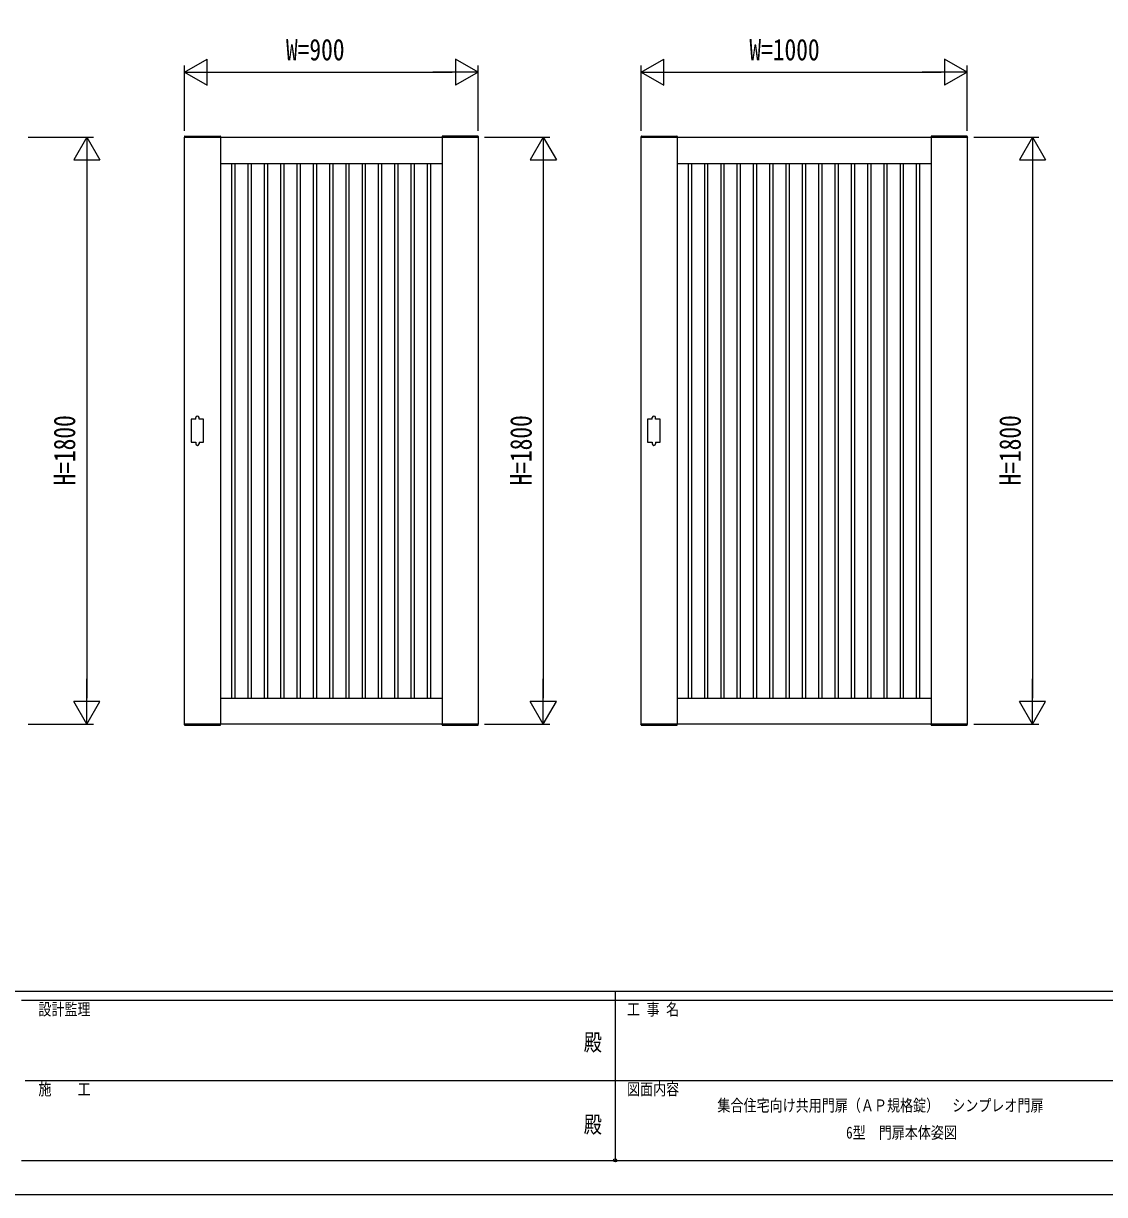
# Model space of a CAD drawing. Units: millimetres on the paper. Extents: x -297 to 297, y -210 to 210.
# Drawn here: x -93.7 to 72.1, y -210 to -30.4 of the extents above; entities that cross this region are included whole.
import ezdxf
from ezdxf.enums import TextEntityAlignment as Align

# ---------------------------------------------------------------- set-up
doc = ezdxf.new("R2010")
doc.units = ezdxf.units.MM
doc.header["$PDMODE"] = 32
doc.header["$PDSIZE"] = 0.5
for name, color, linetype in [('0-1_USER1', 3, 'Continuous'), ('0-2_YKK_A1', 4, 'Continuous'), ('0-3_YKK_D', 6, 'Continuous'), ('0-4_YKK_ZWAK', 7, 'Continuous')]:
    doc.layers.add(name, color=color, linetype=linetype)
doc.styles.add('ＭＳ ゴシック', font='')
doc.styles.get('ＭＳ ゴシック').set_extended_font_data('MS Gothic')

msp = doc.modelspace()

# ---------------------------------------------------------------- linework, layer by layer
at = {"layer": '0-2_YKK_A1'}
for p, q in [((-69.017, -47.722), (-69.024, -47.85)), ((-69.024, -47.85), (-63.474, -47.85)), ((-68.967, -47.675), (-63.53, -47.675)), ((-63.499, -47.85), (-63.499, -137.85)), ((-63.48, -47.722), (-63.474, -47.85)), ((-29.517, -47.722), (-29.524, -47.85)), ((-23.974, -47.85), (-29.524, -47.85)), ((-29.499, -47.85), (-29.499, -137.85)), ((-24.03, -47.675), (-29.467, -47.675)), ((-23.98, -47.722), (-23.974, -47.85)), ((0.983, -47.722), (0.976, -47.85)), ((0.976, -47.85), (6.526, -47.85)), ((1.033, -47.675), (6.47, -47.675)), ((6.501, -47.85), (6.501, -137.85)), ((6.52, -47.722), (6.526, -47.85)), ((45.483, -47.722), (45.476, -47.85)), ((51.026, -47.85), (45.476, -47.85)), ((45.501, -47.85), (45.501, -137.85)), ((50.97, -47.675), (45.533, -47.675)), ((51.02, -47.722), (51.026, -47.85)), ((-63.499, -51.85), (-29.499, -51.85)), ((-61.749, -133.85), (-61.749, -51.85)), ((-61.249, -133.85), (-61.249, -51.85)), ((-59.249, -133.85), (-59.249, -51.85)), ((-58.749, -133.85), (-58.749, -51.85)), ((-56.749, -133.85), (-56.749, -51.85)), ((-56.249, -133.85), (-56.249, -51.85)), ((-54.249, -133.85), (-54.249, -51.85)), ((-53.749, -133.85), (-53.749, -51.85)), ((-51.749, -133.85), (-51.749, -51.85)), ((-51.249, -133.85), (-51.249, -51.85)), ((-49.249, -133.85), (-49.249, -51.85)), ((-48.749, -133.85), (-48.749, -51.85)), ((-46.749, -133.85), (-46.749, -51.85)), ((-46.249, -133.85), (-46.249, -51.85)), ((-44.249, -133.85), (-44.249, -51.85)), ((-43.749, -133.85), (-43.749, -51.85)), ((-41.749, -133.85), (-41.749, -51.85)), ((-41.249, -133.85), (-41.249, -51.85)), ((-39.249, -133.85), (-39.249, -51.85)), ((-38.749, -133.85), (-38.749, -51.85)), ((-36.749, -133.85), (-36.749, -51.85)), ((-36.249, -133.85), (-36.249, -51.85)), ((-34.249, -133.85), (-34.249, -51.85)), ((-33.749, -133.85), (-33.749, -51.85)), ((-31.749, -133.85), (-31.749, -51.85)), ((-31.249, -133.85), (-31.249, -51.85)), ((6.501, -51.85), (45.501, -51.85)), ((8.251, -133.85), (8.251, -51.85)), ((8.751, -133.85), (8.751, -51.85)), ((10.751, -133.85), (10.751, -51.85)), ((11.251, -133.85), (11.251, -51.85)), ((13.251, -133.85), (13.251, -51.85)), ((13.751, -133.85), (13.751, -51.85)), ((15.751, -133.85), (15.751, -51.85)), ((16.251, -133.85), (16.251, -51.85)), ((18.251, -133.85), (18.251, -51.85)), ((18.751, -133.85), (18.751, -51.85)), ((20.751, -133.85), (20.751, -51.85)), ((21.251, -133.85), (21.251, -51.85)), ((23.251, -133.85), (23.251, -51.85)), ((23.751, -133.85), (23.751, -51.85)), ((25.751, -133.85), (25.751, -51.85)), ((26.251, -133.85), (26.251, -51.85)), ((28.251, -133.85), (28.251, -51.85)), ((28.751, -133.85), (28.751, -51.85)), ((30.751, -133.85), (30.751, -51.85)), ((31.251, -133.85), (31.251, -51.85)), ((33.251, -133.85), (33.251, -51.85)), ((33.751, -133.85), (33.751, -51.85)), ((35.751, -133.85), (35.751, -51.85)), ((36.251, -133.85), (36.251, -51.85)), ((38.251, -133.85), (38.251, -51.85)), ((38.751, -133.85), (38.751, -51.85)), ((40.751, -133.85), (40.751, -51.85)), ((41.251, -133.85), (41.251, -51.85)), ((43.251, -133.85), (43.251, -51.85)), ((43.751, -133.85), (43.751, -51.85)), ((-67.299, -91.1), (-67.299, -90.85)), ((-66.799, -91.1), (-66.799, -90.85)), ((2.701, -91.1), (2.701, -90.85)), ((3.201, -91.1), (3.201, -90.85)), ((-67.299, -94.6), (-67.299, -94.85)), ((-66.799, -94.6), (-66.799, -94.85)), ((2.701, -94.6), (2.701, -94.85)), ((3.201, -94.6), (3.201, -94.85)), ((-63.499, -133.85), (-29.499, -133.85)), ((6.501, -133.85), (45.501, -133.85)), ((-69.024, -137.85), (-63.474, -137.85)), ((-69.017, -137.978), (-69.024, -137.85)), ((-68.967, -138.025), (-63.53, -138.025)), ((-63.48, -137.978), (-63.474, -137.85)), ((-29.524, -137.85), (-23.974, -137.85)), ((-29.517, -137.978), (-29.524, -137.85)), ((-29.467, -138.025), (-24.03, -138.025)), ((-23.98, -137.978), (-23.974, -137.85)), ((0.976, -137.85), (6.526, -137.85)), ((0.983, -137.978), (0.976, -137.85)), ((1.033, -138.025), (6.47, -138.025)), ((6.52, -137.978), (6.526, -137.85)), ((45.476, -137.85), (51.026, -137.85)), ((45.483, -137.978), (45.476, -137.85)), ((45.533, -138.025), (50.97, -138.025)), ((51.02, -137.978), (51.026, -137.85))]:
    msp.add_line(p, q, dxfattribs=at)
for points in [[(-68.999, -47.85), (-23.999, -47.85), (-23.999, -137.85), (-68.999, -137.85)], [(1.001, -47.85), (51.001, -47.85), (51.001, -137.85), (1.001, -137.85)]]:
    msp.add_lwpolyline(points, close=True, dxfattribs=at)
for points in [[(-67.299, -91.1), (-67.999, -91.1), (-67.999, -94.6), (-67.299, -94.6)], [(-66.799, -94.6), (-66.099, -94.6), (-66.099, -91.1), (-66.799, -91.1)], [(2.701, -91.1), (2.001, -91.1), (2.001, -94.6), (2.701, -94.6)], [(3.201, -94.6), (3.901, -94.6), (3.901, -91.1), (3.201, -91.1)]]:
    msp.add_lwpolyline(points, dxfattribs=at)
for centre, radius, start, end in [((-68.967, -47.725), 0.05, 90, 177), ((-63.53, -47.725), 0.05, 3, 90), ((-29.467, -47.725), 0.05, 90, 177), ((-24.03, -47.725), 0.05, 3, 90), ((1.033, -47.725), 0.05, 90, 177), ((6.47, -47.725), 0.05, 3, 90), ((45.533, -47.725), 0.05, 90, 177), ((50.97, -47.725), 0.05, 3, 90), ((-67.049, -90.85), 0.25, 0, 180), ((2.951, -90.85), 0.25, 0, 180), ((-67.049, -94.85), 0.25, 180, 0), ((2.951, -94.85), 0.25, 180, 0), ((-68.967, -137.975), 0.05, 183, 270), ((-63.53, -137.975), 0.05, 270, 357), ((-29.467, -137.975), 0.05, 183, 270), ((-24.03, -137.975), 0.05, 270, 357), ((1.033, -137.975), 0.05, 183, 270), ((6.47, -137.975), 0.05, 270, 357), ((45.533, -137.975), 0.05, 183, 270), ((50.97, -137.975), 0.05, 270, 357)]:
    msp.add_arc(centre, radius, start, end, dxfattribs=at)
at = {"layer": '0-3_YKK_D'}
for p, q in [((-68.999, -37.85), (-65.535, -35.85)), ((-65.535, -39.85), (-65.535, -35.85)), ((-23.999, -37.85), (-27.463, -35.85)), ((-27.463, -35.85), (-27.463, -39.85)), ((1.001, -37.85), (4.465, -35.85)), ((4.465, -39.85), (4.465, -35.85)), ((51.001, -37.85), (47.537, -35.85)), ((47.537, -35.85), (47.537, -39.85)), ((-68.999, -46.85), (-68.999, -36.85)), ((-23.999, -46.85), (-23.999, -36.85)), ((1.001, -46.85), (1.001, -36.85)), ((51.001, -46.85), (51.001, -36.85)), ((-68.999, -37.85), (-65.535, -39.85)), ((-68.999, -37.85), (-62.07, -37.85)), ((-64.999, -37.85), (-27.999, -37.85)), ((-23.999, -37.85), (-30.927, -37.85)), ((-23.999, -37.85), (-27.463, -39.85)), ((1.001, -37.85), (4.465, -39.85)), ((1.001, -37.85), (7.93, -37.85)), ((5.001, -37.85), (47.001, -37.85)), ((51.001, -37.85), (44.073, -37.85)), ((51.001, -37.85), (47.537, -39.85)), ((-92.999, -47.85), (-82.999, -47.85)), ((-83.999, -47.85), (-85.999, -51.314)), ((-83.999, -47.85), (-81.999, -51.314)), ((-83.999, -47.85), (-83.999, -54.778)), ((-22.999, -47.85), (-12.999, -47.85)), ((-13.999, -47.85), (-15.999, -51.314)), ((-13.999, -47.85), (-11.999, -51.314)), ((-13.999, -47.85), (-13.999, -54.778)), ((52.001, -47.85), (62.001, -47.85)), ((61.001, -47.85), (59.001, -51.314)), ((61.001, -47.85), (63.001, -51.314)), ((61.001, -47.85), (61.001, -54.778)), ((-85.999, -51.314), (-81.999, -51.314)), ((-83.999, -51.85), (-83.999, -133.85)), ((-15.999, -51.314), (-11.999, -51.314)), ((-13.999, -51.85), (-13.999, -133.85)), ((59.001, -51.314), (63.001, -51.314)), ((61.001, -51.85), (61.001, -133.85)), ((-83.999, -137.85), (-83.999, -130.922)), ((-13.999, -137.85), (-13.999, -130.922)), ((61.001, -137.85), (61.001, -130.922)), ((-83.999, -137.85), (-85.999, -134.386)), ((-81.999, -134.386), (-85.999, -134.386)), ((-83.999, -137.85), (-81.999, -134.386)), ((-13.999, -137.85), (-15.999, -134.386)), ((-11.999, -134.386), (-15.999, -134.386)), ((-13.999, -137.85), (-11.999, -134.386)), ((61.001, -137.85), (59.001, -134.386)), ((63.001, -134.386), (59.001, -134.386)), ((61.001, -137.85), (63.001, -134.386)), ((-92.999, -137.85), (-82.999, -137.85)), ((-22.999, -137.85), (-12.999, -137.85)), ((52.001, -137.85), (62.001, -137.85))]:
    msp.add_line(p, q, dxfattribs=at)
at = {"layer": '0-4_YKK_ZWAK'}
for p, q in [((270.001, -178.85), (-275.999, -178.85)), ((-2.999, -178.85), (-2.999, -204.75)), ((-2.999, -180.25), (-93.999, -180.25)), ((88.001, -180.25), (-2.999, -180.25)), ((-93.474, -192.5), (-2.999, -192.5)), ((-2.999, -192.5), (88.001, -192.5)), ((-93.999, -204.75), (-2.999, -204.75)), ((-2.999, -204.75), (88.001, -204.75))]:
    msp.add_line(p, q, dxfattribs=at)
msp.add_lwpolyline([(-297, -210), (297, -210), (297, 210), (-297, 210)], close=True, dxfattribs=at)
msp.add_point((-2.999, -204.75), dxfattribs=at)

# ---------------------------------------------------------------- texts
at = {"layer": '0-1_USER1', "style": 'ＭＳ ゴシック', "width": 0.8}
for s, p in [('集合住宅向け共用門扉（ＡＰ規格錠）\u3000シンプレオ門扉', (12.701, -197.792)), ('6型\u3000門扉本体姿図', (32.435, -201.958))]:
    msp.add_text(s, height=1.833, dxfattribs=at).set_placement(p, align=Align.BOTTOM_LEFT)
at = {"layer": '0-3_YKK_D', "style": 'ＭＳ ゴシック', "width": 0.8}
for s, p in [('W=900', (-53.459, -37.05)), ('W=1000', (17.601, -37.05))]:
    msp.add_text(s, height=3.299, dxfattribs=at).set_placement(p, align=Align.BOTTOM_LEFT)
for p in [(-84.799, -101.25), (-14.799, -101.25), (60.201, -101.25)]:
    msp.add_text('H=1800', height=3.299, rotation=90, dxfattribs=at).set_placement(p, align=Align.BOTTOM_LEFT)
at = {"layer": '0-4_YKK_ZWAK', "style": 'ＭＳ ゴシック', "width": 0.8}
for s, height, p in [('設計監理', 1.833, (-91.432, -183.05)), ('工 事 名', 1.833, (-1.161, -183.05)), ('殿', 2.566, (-7.807, -188.708)), ('施\u3000\u3000工', 1.833, (-91.432, -195.3)), ('図面内容', 1.833, (-1.161, -195.3)), ('殿', 2.566, (-7.807, -201.308))]:
    msp.add_text(s, height=height, dxfattribs=at).set_placement(p, align=Align.BOTTOM_LEFT)

doc.saveas('drawing.dxf')
